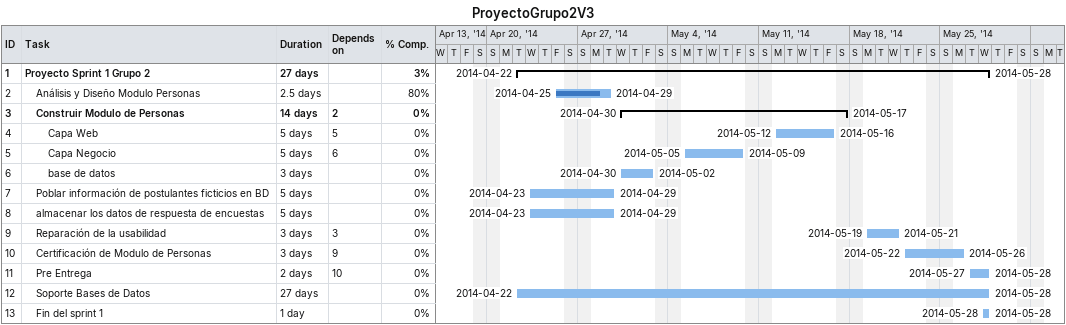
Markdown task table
ProyectoGrupo2V3

| ID | Level | Task | Duration | Start | Finish | Predecessors | % complete |
|---|---|---|---|---|---|---|---|
| 1 | 1 | **Proyecto Sprint 1 Grupo 2** | 27d | 2014-04-22 | 2014-05-28 |  | 3 |
| 2 | 2 | Análisis y Diseño Modulo Personas | 2.5d | 2014-04-25 | 2014-04-29 |  | 80 |
| 3 | 2 | **Construir Modulo de Personas** | 14d | 2014-04-30 | 2014-05-17 | 2 | 0 |
| 4 | 3 | Capa Web | 5d | 2014-05-12 | 2014-05-16 | 5 | 0 |
| 5 | 3 | Capa Negocio | 5d | 2014-05-05 | 2014-05-09 | 6 | 0 |
| 6 | 3 | base de datos | 3d | 2014-04-30 | 2014-05-02 |  | 0 |
| 7 | 2 | Poblar información de postulantes ficticios en BD | 5d | 2014-04-23 | 2014-04-29 |  | 0 |
| 8 | 2 | almacenar los datos de respuesta de encuestas | 5d | 2014-04-23 | 2014-04-29 |  | 0 |
| 9 | 2 | Reparación de la usabilidad | 3d | 2014-05-19 | 2014-05-21 | 3 | 0 |
| 10 | 2 | Certificación de Modulo de Personas | 3d | 2014-05-22 | 2014-05-26 | 9 | 0 |
| 11 | 2 | Pre Entrega | 2d | 2014-05-27 | 2014-05-28 | 10 | 0 |
| 12 | 2 | Soporte Bases de Datos | 27d | 2014-04-22 | 2014-05-28 |  | 0 |
| 13 | 2 | Fin del sprint 1 | 1d | 2014-05-28 | 2014-05-28 |  | 0 |
